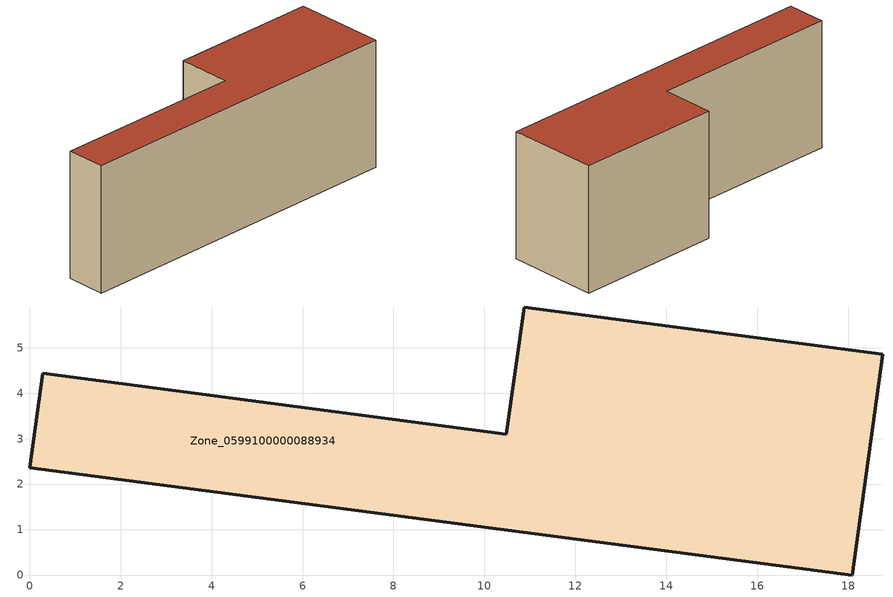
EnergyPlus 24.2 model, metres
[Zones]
Zone_0599100000088934
 floor ground (C_G): 10.47,3.09 10.88,5.89 18.76,4.86 18.09,0 0,2.36 0.29,4.44 z0.99
 wall outside (C_F): 18.09,0 18.76,4.86 10.88,5.89 10.47,3.09 0.29,4.44 0,2.36 18.09,0 z0.99:7.75
 roof outside (C_R): 0,2.36 18.09,0 18.76,4.86 10.88,5.89 10.47,3.09 0.29,4.44 z7.75
[BUILDING]
Pand.0599100000088934: North Axis=0; Terrain=City; Loads Convergence Tolerance Value=0.04; Temperature Convergence Tolerance Value=0.4; Solar Distribution=FullExterior; Maximum Number of Warmup Days=25; Minimum Number of Warmup Days=1
[Site:Location]
Rotterdam.The.Hague.AP_ZH_NLD Design_Conditions: Latitude=51.96; Longitude=4.45; Time Zone=1; Elevation=-4.5
[SITE:GROUNDTEMPERATURE:BUILDINGSURFACE]
18, 18, 18, 18, 18, 18, 18, 18, 18, 18, 18, 18
[MATERIAL] Thermal Absorptance=0.9; Solar Absorptance=0.7; Visible Absorptance=0.7
Name | Roughness | Thickness | Conductivity | Density | Specific Heat
G.TI.1946 | MediumSmooth | 0.15 | 1 | 540 | 1210
F.TI.1946 | Rough | 0.3 | 0.857143 | 1920 | 840
R.TI.1946 | MediumRough | 0.2 | 0.1 | 1500 | 1000
[CONSTRUCTION]
C_G: G.TI.1946
C_F: F.TI.1946
C_R: R.TI.1946
[ZONE]
Zone_0599100000088934: Type=1; Multiplier=1; Ceiling Height=Autocalculate; Volume=Autocalculate; Floor Area=autocalculate; Part of Total Floor Area=Yes
[ZONEINFILTRATION:DESIGNFLOWRATE]
Infil_Zone_0599100000088934: Zone or ZoneList or Space or SpaceList=Zone_0599100000088934; Schedule=AlwaysOn; Design Flow Rate Calculation Method=Flow/Area; Flow Rate per Floor Area=0.003; Constant Term Coefficient=1; Temperature Term Coefficient=0; Velocity Term Coefficient=0; Velocity Squared Term Coefficient=0
[HVACTEMPLATE:ZONE:IDEALLOADSAIRSYSTEM]
Zone_0599100000088934: Maximum Heating Supply Air Temperature=50; Minimum Cooling Supply Air Temperature=13; Maximum Heating Supply Air Humidity Ratio=0.0156; Minimum Cooling Supply Air Humidity Ratio=0.0077; Heating Limit=NoLimit; Cooling Limit=NoLimit; Dehumidification Control Type=ConstantSensibleHeatRatio; Cooling Sensible Heat Ratio=0.7; Dehumidification Setpoint=60; Humidification Control Type=None; Humidification Setpoint=30; Outdoor Air Method=None; Outdoor Air Flow Rate per Person=0.00944; Outdoor Air Flow Rate per Zone Floor Area=0; Outdoor Air Flow Rate per Zone=0; Demand Controlled Ventilation Type=None; Outdoor Air Economizer Type=NoEconomizer; Heat Recovery Type=None; Sensible Heat Recovery Effectiveness=0.7; Latent Heat Recovery Effectiveness=0.65
[ZONECONTROL:THERMOSTAT]
ThermostatControl_Zone_0599100000088934: Zone or ZoneList=Zone_0599100000088934; Control Type Schedule=DualSetpointControlType; Control 1=Thermostat_Zone_0599100000088934; Temperature Difference Between Cutout And Setpoint=0
[THERMOSTATSETPOINT:DUALSETPOINT]
Thermostat_Zone_0599100000088934: Heating Setpoint Temperature Schedule=HeatingSetpoint_Zone_0599100000088934; Cooling Setpoint Temperature Schedule=CoolingSetpoint_Zone_0599100000088934
[SCHEDULE:COMPACT]
HeatingSetpoint_Zone_0599100000088934: Through: 12/31, For: AllDays, Until: 24:00, 21
CoolingSetpoint_Zone_0599100000088934: Through: 12/31, For: AllDays, Until: 24:00, 24
DualSetpointControlType: Through: 12/31, For: AllDays, Until: 24:00, 4
AlwaysOn: Through: 12/31, For: AllDays, Until: 24:00, 1
